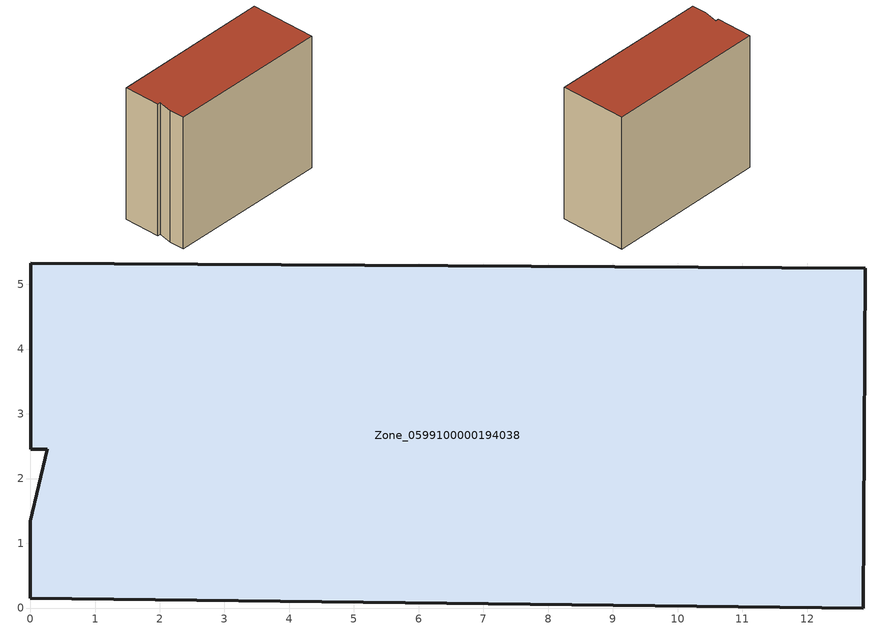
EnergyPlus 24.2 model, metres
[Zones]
Zone_0599100000194038
 floor ground (C_G): 0,0.15 0,1.34 0.26,2.45 0,2.45 0.01,5.33 12.9,5.25 12.87,0 z0
 wall outside (C_F): 0.01,5.33 0,2.45 0.26,2.45 0,1.34 0,0.15 12.87,0 12.9,5.25 0.01,5.33 z0:10.87
 roof outside (C_R): 0,1.34 0,0.15 12.87,0 12.9,5.25 0.01,5.33 0,2.45 0.26,2.45 z10.87
[BUILDING]
Pand.0599100000194038: North Axis=0; Terrain=City; Loads Convergence Tolerance Value=0.04; Temperature Convergence Tolerance Value=0.4; Solar Distribution=FullExterior; Maximum Number of Warmup Days=25; Minimum Number of Warmup Days=1
[Site:Location]
Rotterdam.The.Hague.AP_ZH_NLD Design_Conditions: Latitude=51.96; Longitude=4.45; Time Zone=1; Elevation=-4.5
[SITE:GROUNDTEMPERATURE:BUILDINGSURFACE]
18, 18, 18, 18, 18, 18, 18, 18, 18, 18, 18, 18
[MATERIAL] Thermal Absorptance=0.9; Solar Absorptance=0.7; Visible Absorptance=0.7
Name | Roughness | Thickness | Conductivity | Density | Specific Heat
G.TI.1946 | MediumSmooth | 0.15 | 1 | 540 | 1210
F.TI.1946 | Rough | 0.3 | 0.857143 | 1920 | 840
R.TI.1946 | MediumRough | 0.2 | 0.1 | 1500 | 1000
[CONSTRUCTION]
C_G: G.TI.1946
C_F: F.TI.1946
C_R: R.TI.1946
[ZONE]
Zone_0599100000194038: Type=1; Multiplier=1; Ceiling Height=Autocalculate; Volume=Autocalculate; Floor Area=autocalculate; Part of Total Floor Area=Yes
[ZONEINFILTRATION:DESIGNFLOWRATE]
Infil_Zone_0599100000194038: Zone or ZoneList or Space or SpaceList=Zone_0599100000194038; Schedule=AlwaysOn; Design Flow Rate Calculation Method=Flow/Area; Flow Rate per Floor Area=0.003; Constant Term Coefficient=1; Temperature Term Coefficient=0; Velocity Term Coefficient=0; Velocity Squared Term Coefficient=0
[HVACTEMPLATE:ZONE:IDEALLOADSAIRSYSTEM]
Zone_0599100000194038: Maximum Heating Supply Air Temperature=50; Minimum Cooling Supply Air Temperature=13; Maximum Heating Supply Air Humidity Ratio=0.0156; Minimum Cooling Supply Air Humidity Ratio=0.0077; Heating Limit=NoLimit; Cooling Limit=NoLimit; Dehumidification Control Type=ConstantSensibleHeatRatio; Cooling Sensible Heat Ratio=0.7; Dehumidification Setpoint=60; Humidification Control Type=None; Humidification Setpoint=30; Outdoor Air Method=None; Outdoor Air Flow Rate per Person=0.00944; Outdoor Air Flow Rate per Zone Floor Area=0; Outdoor Air Flow Rate per Zone=0; Demand Controlled Ventilation Type=None; Outdoor Air Economizer Type=NoEconomizer; Heat Recovery Type=None; Sensible Heat Recovery Effectiveness=0.7; Latent Heat Recovery Effectiveness=0.65
[ZONECONTROL:THERMOSTAT]
ThermostatControl_Zone_0599100000194038: Zone or ZoneList=Zone_0599100000194038; Control Type Schedule=DualSetpointControlType; Control 1=Thermostat_Zone_0599100000194038; Temperature Difference Between Cutout And Setpoint=0
[THERMOSTATSETPOINT:DUALSETPOINT]
Thermostat_Zone_0599100000194038: Heating Setpoint Temperature Schedule=HeatingSetpoint_Zone_0599100000194038; Cooling Setpoint Temperature Schedule=CoolingSetpoint_Zone_0599100000194038
[SCHEDULE:COMPACT]
HeatingSetpoint_Zone_0599100000194038: Through: 12/31, For: AllDays, Until: 24:00, 21
CoolingSetpoint_Zone_0599100000194038: Through: 12/31, For: AllDays, Until: 24:00, 24
DualSetpointControlType: Through: 12/31, For: AllDays, Until: 24:00, 4
AlwaysOn: Through: 12/31, For: AllDays, Until: 24:00, 1
